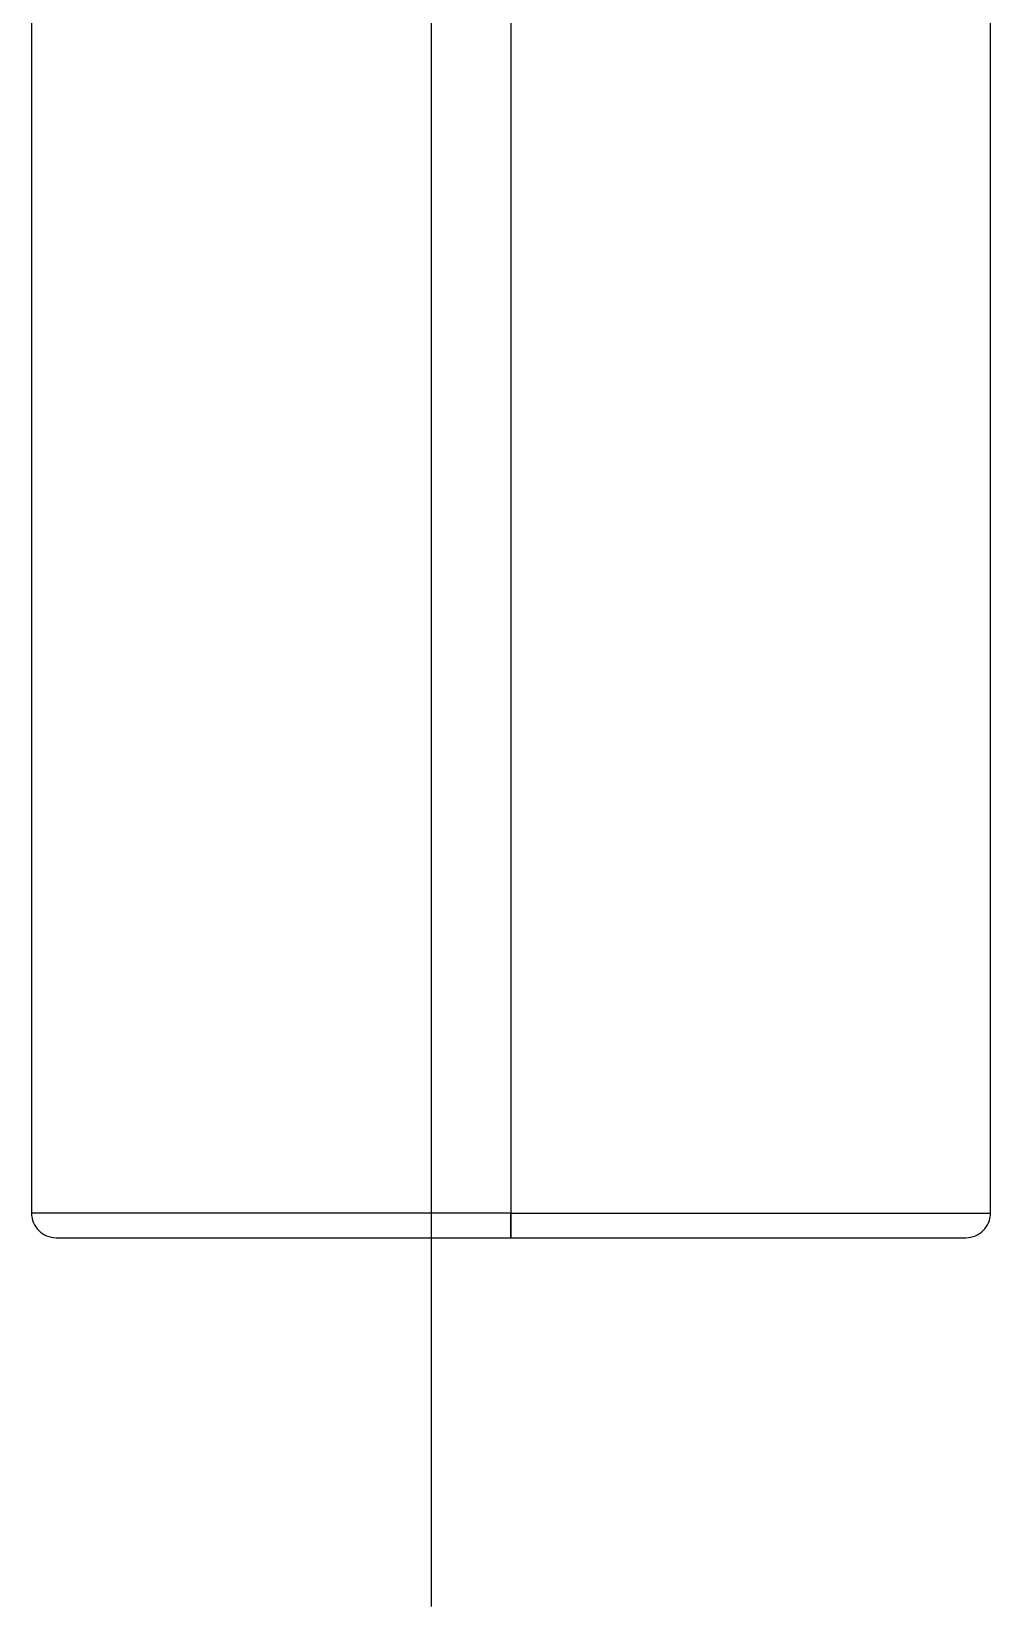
# Model space of a CAD drawing. Header units: metres. Extents: x 0 to 21025, y 0 to 14850.
# Drawn here: x 6217.6 to 6256.6, y 13168 to 13232 of the extents above; entities that cross this region are included whole.
import ezdxf

# ---------------------------------------------------------------- set-up
doc = ezdxf.new("R2010")
doc.units = ezdxf.units.M
doc.header["$LTSCALE"] = 25
doc.linetypes.add('CENTER2', pattern=[28.575, 19.05, -3.175, 3.175, -3.175])
doc.linetypes.add('HIDDEN2', pattern=[4.7625, 3.175, -1.5875])
doc.layers.add('SC1', color=7, linetype='CENTER2')
doc.layers.add('ST1', color=7, linetype='HIDDEN2')

msp = doc.modelspace()

# ---------------------------------------------------------------- linework, layer by layer
at = {"layer": 'SC1'}
msp.add_line((6233.892, 13167.984), (6233.892, 13489.484), dxfattribs=at)
at = {"layer": 'ST1'}
for p, q in [((6217.629, 13246.684), (6217.629, 13183.984)), ((6237.129, 13246.684), (6237.129, 13183.984)), ((6256.629, 13183.984), (6256.629, 13246.684)), ((6237.129, 13183.984), (6217.675, 13183.984)), ((6237.129, 13183.984), (6237.129, 13182.984)), ((6237.129, 13182.984), (6237.129, 13183.984)), ((6237.129, 13183.984), (6256.584, 13183.984)), ((6218.629, 13182.984), (6237.129, 13182.984)), ((6237.129, 13182.984), (6255.629, 13182.984))]:
    msp.add_line(p, q, dxfattribs=at)
for centre, start, end in [((6218.629, 13183.984), 180, 270), ((6255.629, 13183.984), 270, 0)]:
    msp.add_arc(centre, 1, start, end, dxfattribs=at)

doc.saveas('drawing.dxf')
